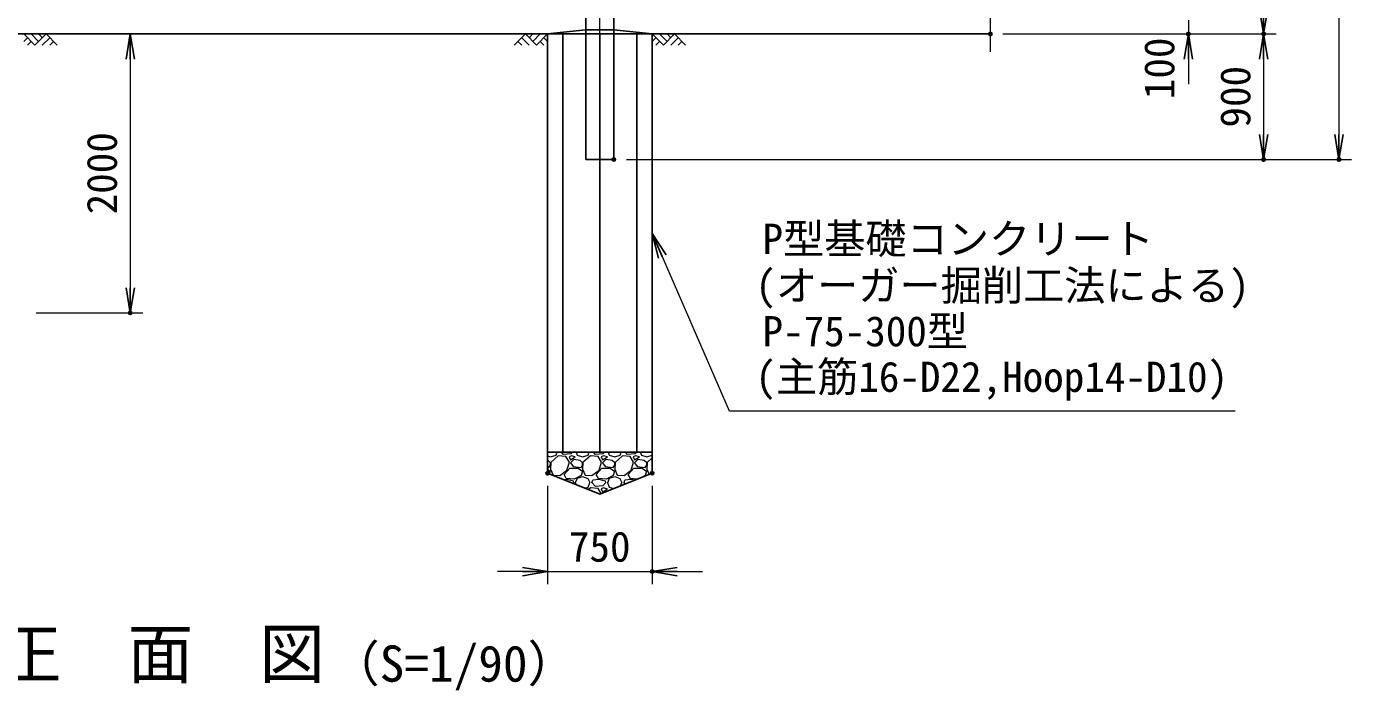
# Model space of a CAD drawing. Units: millimetres, scale not verified. Extents: x -18900 to 18900, y -13365 to 13365.
# Drawn here: x -7913 to 1589, y -7675 to -2914 of the extents above; entities that cross this region are included whole.
import ezdxf
from ezdxf.enums import TextEntityAlignment as Align

# ---------------------------------------------------------------- set-up
doc = ezdxf.new("R2010")
doc.units = ezdxf.units.MM
doc.header["$LTSCALE"] = 50
doc.header["$PDMODE"] = 32
doc.header["$PDSIZE"] = 25
doc.linetypes.add('USER1', pattern=[50.8, 31.75, -6.35, 6.35, -6.35])
for name, color, linetype, lineweight in [('0-0_D-TTL-TXT', 7, 'Continuous', 13), ('0-1_D-STR1', 1, 'Continuous', 25), ('0-2_D-BMK', 2, 'USER1', 13), ('0-4_D-STR-DIM', 7, 'Continuous', 13), ('0-7_D-STR-TXT', 7, 'Continuous', 13), ('0-8_D-DCR-HCH', 7, 'Continuous', 13), ('0-9_D-BGD', 7, 'Continuous', 25), ('0-A_D-STR4', 7, 'Continuous', 25)]:
    doc.layers.add(name, color=color, linetype=linetype, lineweight=lineweight)
doc.layers.add('0-5_0', color=7, linetype='Continuous')
doc.layers.add('0-6_Defpoints', color=8, linetype='Continuous')
doc.styles.add('ＭＳ ゴシック', font='')
doc.styles.get('ＭＳ ゴシック').set_extended_font_data('MS Gothic')

# ---------------------------------------------------------------- blocks, each defined once
blk = doc.blocks.new('_Open')
at = {"layer": '0-5_0'}
blk.add_line((-50, 8.33), (0, 0), dxfattribs=at)
blk.add_lwpolyline([(-50, -8.33), (0, 0), (-50, 0)], dxfattribs=at)

msp = doc.modelspace()

# ---------------------------------------------------------------- linework, layer by layer
at = {"layer": '0-1_D-STR1'}
msp.add_lwpolyline([(-3700.75, 7132.52), (-3900.75, 7132.52), (-3900.75, -3867.48), (-3700.75, -3867.48)], close=True, dxfattribs=at)
at = {"layer": '0-2_D-BMK'}
msp.add_line((-3800.75, -3918.48), (-3800.75, 7183.52), dxfattribs=at)
at = {"layer": '0-4_D-STR-DIM'}
for p, q in [((1499.25, 6952.52), (1499.25, -3687.48)), ((-1000.75, -3095.07), (-1000.75, -1918.78)), ((419.25, -2867.48), (419.25, -2967.48)), ((-7842.75, -2967.48), (-7079.52, -2967.48)), ((-910.75, -2967.48), (509.25, -2967.48)), ((-910.75, -2967.48), (1049.25, -2967.48)), ((-910.75, -2967.48), (1049.25, -2967.48)), ((-7169.52, -3147.48), (-7169.52, -4787.48)), ((419.25, -3147.48), (419.25, -3327.48)), ((959.25, -3147.48), (959.25, -3687.48)), ((-3610.75, -3867.48), (1049.25, -3867.48)), ((-3610.75, -3867.48), (1589.25, -3867.48)), ((-7842.75, -4967.48), (-7079.52, -4967.48)), ((-4175.75, -6207.48), (-4175.75, -6912.35)), ((-3425.75, -6207.48), (-3425.75, -6912.35)), ((-4355.75, -6822.35), (-4535.75, -6822.35)), ((-4175.75, -6822.35), (-3425.75, -6822.35)), ((-3245.75, -6822.35), (-3065.75, -6822.35))]:
    msp.add_line(p, q, dxfattribs=at)
at = {"layer": '0-6_Defpoints'}
for p in [(-1000.75, -2967.48), (419.25, -2967.48), (959.25, -2967.48), (-3700.75, -3867.48), (959.25, -3867.48), (1499.25, -3867.48), (-7169.52, -4967.48), (-4175.75, -6117.48), (-3425.75, -6117.48), (-3425.75, -6822.35)]:
    msp.add_point(p, dxfattribs=at)
at = {"layer": '0-7_D-STR-TXT'}
msp.add_lwpolyline([(753.82, -5673.19), (-2870.89, -5673.19), (-3424.95, -4399.86)], dxfattribs=at)
at = {"layer": '0-8_D-DCR-HCH'}
for p, q in [((-7852.93, -3047.3), (-7932.75, -2967.48)), ((-7906.14, -2994.08), (-7932.75, -3020.57)), ((-7879.54, -3020.69), (-7906.26, -3047.3)), ((-7826.32, -3020.69), (-7879.54, -2967.48)), ((-7773.11, -2967.48), (-7852.93, -3047.3)), ((-7799.58, -2994.22), (-7826.32, -2967.48)), ((-7746.51, -2994.08), (-7799.96, -3047.3)), ((-7773.11, -2967.48), (-7693.29, -3047.3)), ((-7719.9, -3020.69), (-7746.63, -3047.3)), ((-4335.38, -2967.48), (-4415.2, -3047.3)), ((-4388.6, -3020.69), (-4361.87, -3047.3)), ((-4361.99, -2994.08), (-4308.53, -3047.3)), ((-4335.38, -2967.48), (-4255.57, -3047.3)), ((-4308.78, -2994.08), (-4282.17, -2967.48)), ((-4282.17, -3020.69), (-4228.96, -2967.48)), ((-4255.57, -3047.3), (-4175.75, -2967.48)), ((-4228.96, -3020.69), (-4202.23, -3047.3)), ((-4202.35, -2994.08), (-4175.75, -3020.57)), ((-3345.93, -3047.3), (-3425.75, -2967.48)), ((-3399.14, -2994.08), (-3425.75, -3020.57)), ((-3372.54, -3020.69), (-3399.26, -3047.3)), ((-3319.32, -3020.69), (-3372.54, -2967.48)), ((-3266.11, -2967.48), (-3345.93, -3047.3)), ((-3292.58, -2994.22), (-3319.32, -2967.48)), ((-3239.51, -2994.08), (-3292.96, -3047.3)), ((-3266.11, -2967.48), (-3186.29, -3047.3)), ((-3212.9, -3020.69), (-3239.63, -3047.3)), ((-4115.53, -5987.2), (-4108.48, -5967.48)), ((-4062.63, -5982.6), (-4076.49, -5967.48)), ((-4009.73, -5978), (-4062.63, -5982.6)), ((-4000.26, -5967.48), (-4009.73, -5978)), ((-3972.18, -5967.48), (-3963.73, -5987.2)), ((-3885.53, -5987.2), (-3878.48, -5967.48)), ((-3832.63, -5982.6), (-3846.49, -5967.48)), ((-3779.73, -5978), (-3832.63, -5982.6)), ((-3770.26, -5967.48), (-3779.73, -5978)), ((-3742.18, -5967.48), (-3733.73, -5987.2)), ((-3655.53, -5987.2), (-3648.48, -5967.48)), ((-3602.63, -5982.6), (-3616.49, -5967.48)), ((-3549.73, -5978), (-3602.63, -5982.6)), ((-3540.26, -5967.48), (-3549.73, -5978)), ((-3512.18, -5967.48), (-3503.73, -5987.2)), ((-4175.75, -5992.49), (-4154.63, -5998.7)), ((-4173.03, -6026.3), (-4175.75, -6025.89)), ((-4175.75, -6075.75), (-4166.13, -6076.9)), ((-4154.63, -6042.4), (-4173.03, -6026.3)), ((-4166.13, -6076.9), (-4154.63, -6056.2)), ((-4154.63, -5998.7), (-4115.53, -5987.2)), ((-4152.33, -6040.1), (-4154.63, -6088.4)), ((-4154.63, -6056.2), (-4154.63, -6042.4)), ((-4099.43, -5991.8), (-4152.33, -6040.1)), ((-4044.23, -5996.4), (-4099.43, -5991.8)), ((-4058.03, -6127.5), (-4016.63, -6081.5)), ((-4018.93, -6037.8), (-4044.23, -5996.4)), ((-4037.33, -6095.3), (-4018.93, -6037.8)), ((-4005.13, -5991.8), (-4021.23, -5998.7)), ((-4021.23, -5998.7), (-4012.03, -6021.7)), ((-4016.63, -6081.5), (-3956.83, -6081.5)), ((-4012.03, -6021.7), (-3977.53, -6001)), ((-3989.03, -6019.4), (-4012.03, -6042.4)), ((-4012.03, -6042.4), (-3993.63, -6070)), ((-3977.53, -6001), (-4005.13, -5991.8)), ((-3993.63, -6070), (-3936.13, -6076.9)), ((-3943.03, -6026.3), (-3989.03, -6019.4)), ((-3963.73, -5987.2), (-3924.63, -5998.7)), ((-3956.83, -6081.5), (-3926.93, -6102.2)), ((-3924.63, -6042.4), (-3943.03, -6026.3)), ((-3936.13, -6076.9), (-3924.63, -6056.2)), ((-3924.63, -5998.7), (-3885.53, -5987.2)), ((-3922.33, -6040.1), (-3924.63, -6088.4)), ((-3924.63, -6056.2), (-3924.63, -6042.4)), ((-3869.43, -5991.8), (-3922.33, -6040.1)), ((-3814.23, -5996.4), (-3869.43, -5991.8)), ((-3828.03, -6127.5), (-3786.63, -6081.5)), ((-3788.93, -6037.8), (-3814.23, -5996.4)), ((-3807.33, -6095.3), (-3788.93, -6037.8)), ((-3775.13, -5991.8), (-3791.23, -5998.7)), ((-3791.23, -5998.7), (-3782.03, -6021.7)), ((-3786.63, -6081.5), (-3726.83, -6081.5)), ((-3782.03, -6021.7), (-3747.53, -6001)), ((-3759.03, -6019.4), (-3782.03, -6042.4)), ((-3782.03, -6042.4), (-3763.63, -6070)), ((-3747.53, -6001), (-3775.13, -5991.8)), ((-3763.63, -6070), (-3706.13, -6076.9)), ((-3713.03, -6026.3), (-3759.03, -6019.4)), ((-3733.73, -5987.2), (-3694.63, -5998.7)), ((-3726.83, -6081.5), (-3696.93, -6102.2)), ((-3694.63, -6042.4), (-3713.03, -6026.3)), ((-3706.13, -6076.9), (-3694.63, -6056.2)), ((-3694.63, -5998.7), (-3655.53, -5987.2)), ((-3692.33, -6040.1), (-3694.63, -6088.4)), ((-3694.63, -6056.2), (-3694.63, -6042.4)), ((-3639.43, -5991.8), (-3692.33, -6040.1)), ((-3584.23, -5996.4), (-3639.43, -5991.8)), ((-3598.03, -6127.5), (-3556.63, -6081.5)), ((-3558.93, -6037.8), (-3584.23, -5996.4)), ((-3577.33, -6095.3), (-3558.93, -6037.8)), ((-3545.13, -5991.8), (-3561.23, -5998.7)), ((-3561.23, -5998.7), (-3552.03, -6021.7)), ((-3556.63, -6081.5), (-3496.83, -6081.5)), ((-3552.03, -6021.7), (-3517.53, -6001)), ((-3529.03, -6019.4), (-3552.03, -6042.4)), ((-3552.03, -6042.4), (-3533.63, -6070)), ((-3517.53, -6001), (-3545.13, -5991.8)), ((-3533.63, -6070), (-3476.13, -6076.9)), ((-3483.03, -6026.3), (-3529.03, -6019.4)), ((-3503.73, -5987.2), (-3464.63, -5998.7)), ((-3496.83, -6081.5), (-3466.93, -6102.2)), ((-3464.63, -6042.4), (-3483.03, -6026.3)), ((-3476.13, -6076.9), (-3464.63, -6056.2)), ((-3464.63, -5998.7), (-3425.75, -5987.27)), ((-3462.33, -6040.1), (-3464.63, -6088.4)), ((-3464.63, -6056.2), (-3464.63, -6042.4)), ((-3425.75, -6006.7), (-3462.33, -6040.1)), ((-4175.75, -6089.17), (-4156.93, -6102.2)), ((-4156.93, -6102.2), (-4162.78, -6122.67)), ((-4154.63, -6088.4), (-4136.23, -6132.1)), ((-4136.23, -6132.1), (-4087.93, -6134.4)), ((-4087.93, -6134.4), (-4037.33, -6095.3)), ((-4037.33, -6162), (-4058.79, -6164.26)), ((-4041.93, -6155.1), (-4058.03, -6127.5)), ((-3984.43, -6159.7), (-4041.93, -6155.1)), ((-3991.33, -6173.5), (-4037.33, -6162)), ((-3989.03, -6185), (-3991.33, -6173.5)), ((-3936.13, -6134.4), (-3984.43, -6159.7)), ((-3975.23, -6185), (-3961.43, -6152.8)), ((-3961.43, -6152.8), (-3924.63, -6141.3)), ((-3926.93, -6102.2), (-3936.13, -6134.4)), ((-3924.63, -6088.4), (-3906.23, -6132.1)), ((-3924.63, -6141.3), (-3887.83, -6155.1)), ((-3906.23, -6132.1), (-3857.93, -6134.4)), ((-3887.83, -6155.1), (-3874.03, -6185)), ((-3857.93, -6134.4), (-3807.33, -6095.3)), ((-3857.93, -6185), (-3851.03, -6166.6)), ((-3807.33, -6162), (-3851.03, -6166.6)), ((-3811.93, -6155.1), (-3828.03, -6127.5)), ((-3754.43, -6159.7), (-3811.93, -6155.1)), ((-3761.33, -6173.5), (-3807.33, -6162)), ((-3759.03, -6185), (-3761.33, -6173.5)), ((-3706.13, -6134.4), (-3754.43, -6159.7)), ((-3745.23, -6185), (-3731.43, -6152.8)), ((-3731.43, -6152.8), (-3694.63, -6141.3)), ((-3696.93, -6102.2), (-3706.13, -6134.4)), ((-3694.63, -6088.4), (-3676.23, -6132.1)), ((-3694.63, -6141.3), (-3657.83, -6155.1)), ((-3676.23, -6132.1), (-3627.93, -6134.4)), ((-3657.83, -6155.1), (-3644.03, -6185)), ((-3627.93, -6134.4), (-3577.33, -6095.3)), ((-3627.93, -6185), (-3621.03, -6166.6)), ((-3577.33, -6162), (-3621.03, -6166.6)), ((-3581.93, -6155.1), (-3598.03, -6127.5)), ((-3530.16, -6159.24), (-3581.93, -6155.1)), ((-3552.54, -6168.2), (-3577.33, -6162)), ((-3476.13, -6134.4), (-3502.21, -6148.06)), ((-3466.93, -6102.2), (-3476.13, -6134.4)), ((-3464.63, -6088.4), (-3448.55, -6126.6)), ((-3989.03, -6185), (-3993.77, -6190.27)), ((-3977.53, -6185), (-3971.44, -6199.2)), ((-3909.11, -6224.14), (-3885.53, -6217.2)), ((-3885.53, -6217.2), (-3874.03, -6185)), ((-3869.43, -6221.8), (-3883.29, -6234.46)), ((-3814.23, -6226.4), (-3869.43, -6221.8)), ((-3832.63, -6212.6), (-3857.93, -6185)), ((-3779.73, -6208), (-3832.63, -6212.6)), ((-3791.41, -6263.74), (-3814.23, -6226.4)), ((-3775.13, -6221.8), (-3791.23, -6228.7)), ((-3791.23, -6228.7), (-3782.03, -6251.7)), ((-3782.03, -6251.7), (-3747.53, -6231)), ((-3759.03, -6185), (-3779.73, -6208)), ((-3747.53, -6231), (-3775.13, -6221.8)), ((-3759.03, -6249.4), (-3761.34, -6251.72)), ((-3756.5, -6249.78), (-3759.03, -6249.4)), ((-3747.53, -6185), (-3733.73, -6217.2)), ((-3733.73, -6217.2), (-3699.92, -6227.14)), ((-3652.27, -6208.09), (-3644.03, -6185)), ((-3618.97, -6194.77), (-3627.93, -6185))]:
    msp.add_line(p, q, dxfattribs=at)
at = {"layer": '0-9_D-BGD'}
for p, q in [((-3900.75, -2937.48), (-3700.75, -2937.48)), ((-1000.75, -2967.48), (-14650.75, -2967.48)), ((-4175.75, -6117.48), (-4175.75, -2967.48)), ((-3425.75, -6117.48), (-3425.75, -2967.48)), ((-3425.75, -5967.48), (-4175.75, -5967.48))]:
    msp.add_line(p, q, dxfattribs=at)
at = {"layer": '0-A_D-STR4'}
for p, q in [((-3900.75, -2937.48), (-4175.75, -2967.48)), ((-3700.75, -2937.48), (-3425.75, -2967.48)), ((-4065.91, -2967.48), (-4065.91, -5967.48)), ((-3800.75, -5967.48), (-3800.75, -2967.48)), ((-3535.58, -2967.48), (-3535.58, -5967.48))]:
    msp.add_line(p, q, dxfattribs=at)
msp.add_lwpolyline([(-4175.75, -6117.48), (-3800.75, -6267.48), (-3425.75, -6117.48)], dxfattribs=at)

# ---------------------------------------------------------------- block references
at = {"layer": '0-4_D-STR-DIM', "xscale": 3.6, "yscale": 3.6}
for p, rotation in [((959.25, -2967.48), 270), ((-7169.52, -2967.48), 90), ((419.25, -2967.48), 90), ((959.25, -2967.48), 90), ((959.25, -3867.48), 270), ((1499.25, -3867.48), 270), ((-7169.52, -4967.48), 270), ((-3425.75, -6822.35), 180)]:
    msp.add_blockref('_Open', p, dxfattribs=dict(at, rotation=rotation))
msp.add_blockref('_Open', (-4175.75, -6822.35), dxfattribs=at)
at = {"layer": '0-7_D-STR-TXT', "xscale": 3.6, "yscale": 3.6, "rotation": 113.51515}
msp.add_blockref('_Open', (-3425.75, -4398.02), dxfattribs=at)

# ---------------------------------------------------------------- texts
at = {"layer": '0-0_D-TTL-TXT', "style": 'ＭＳ ゴシック'}
for s, height, p in [('正\u3000面\u3000図', 346.4, (-8134.28, -7690.36)), ('（S=1/90）', 259.9, (-5735.01, -7690.15))]:
    msp.add_text(s, height=height, dxfattribs=at).set_placement(p, align=Align.BOTTOM_LEFT)
at = {"layer": '0-4_D-STR-DIM', "style": 'ＭＳ ゴシック'}
for s, p in [('100', (383.47, -3435.12)), ('900', (928.88, -3638.54)), ('2000', (-7199.89, -4261.1))]:
    msp.add_text(s, height=216.6, rotation=90, dxfattribs=at).set_placement(p, align=Align.BOTTOM_LEFT)
msp.add_text('750', height=216.6, dxfattribs=at).set_placement((-4023.5, -6816.83), align=Align.BOTTOM_LEFT)
at = {"layer": '0-7_D-STR-TXT', "style": 'ＭＳ ゴシック'}
for s, p in [('P型基礎コンクリート', (-2634.88, -4609.59)), ('(オーガー掘削工法による)', (-2686.28, -4943.59)), ('P-75-300型', (-2634.88, -5272.22)), ('(主筋16-D22,Hoop14-D10)', (-2686.28, -5598.85))]:
    msp.add_text(s, height=216.6, dxfattribs=at).set_placement(p, align=Align.BOTTOM_LEFT)

doc.saveas('drawing.dxf')
